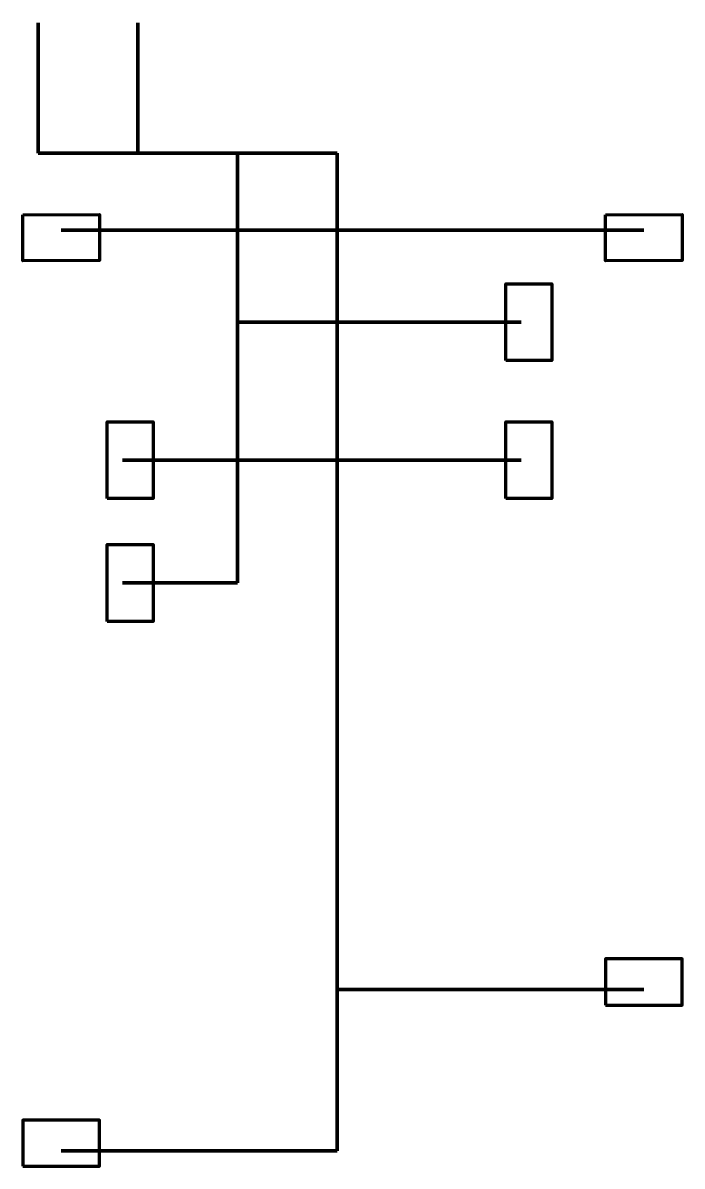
# Model space of a CAD drawing. Extents: x 0 to 13400, y 0 to 39500.
# Drawn here: x 4799 to 13400, y 24600 to 39500 of the extents above.
import ezdxf

# ---------------------------------------------------------------- set-up
doc = ezdxf.new("R2010")
doc.units = 0
doc.layers.add('mainlayer', color=1, linetype='CONTINUOUS', lineweight=100)

msp = doc.modelspace()

# ---------------------------------------------------------------- linework, layer by layer
at = {"layer": 'mainlayer'}
for p, q in [((5000, 39500), (5000, 37800)), ((5000, 37800), (5000, 39500)), ((6300, 39500), (6300, 37800)), ((6300, 37800), (6300, 39500)), ((5000, 37800), (6300, 37800)), ((6300, 37800), (5000, 37800)), ((6300, 37800), (7600, 37800)), ((7600, 37800), (6300, 37800)), ((7600, 37800), (8900, 37800)), ((7600, 37800), (7600, 36800)), ((8900, 37800), (7600, 37800)), ((7600, 36800), (7600, 37800)), ((8900, 37800), (8900, 36800)), ((8900, 36800), (8900, 37800)), ((5300, 36800), (7600, 36800)), ((7600, 36800), (5300, 36800)), ((7600, 36800), (8900, 36800)), ((7600, 36800), (7600, 35600)), ((8900, 36800), (7600, 36800)), ((7600, 35600), (7600, 36800)), ((8900, 36800), (10200, 36800)), ((8900, 36800), (8900, 35600)), ((10200, 36800), (8900, 36800)), ((8900, 35600), (8900, 36800)), ((10200, 36800), (12900, 36800)), ((12900, 36800), (10200, 36800)), ((7600, 35600), (8900, 35600)), ((7600, 35600), (7600, 33800)), ((8900, 35600), (7600, 35600)), ((7600, 33800), (7600, 35600)), ((8900, 35600), (10200, 35600)), ((8900, 35600), (8900, 33800)), ((10200, 35600), (8900, 35600)), ((8900, 33800), (8900, 35600)), ((10200, 35600), (11300, 35600)), ((11300, 35600), (10200, 35600)), ((6100, 33800), (7600, 33800)), ((7600, 33800), (6100, 33800)), ((7600, 33800), (7600, 32200)), ((7600, 32200), (7600, 33800)), ((7600, 33800), (8900, 33800)), ((8900, 33800), (7600, 33800)), ((8900, 33800), (10200, 33800)), ((8900, 33800), (8900, 32200)), ((10200, 33800), (8900, 33800)), ((8900, 32200), (8900, 33800)), ((10200, 33800), (11300, 33800)), ((11300, 33800), (10200, 33800)), ((6100, 32200), (7600, 32200)), ((7600, 32200), (6100, 32200)), ((8900, 32200), (8900, 30200)), ((8900, 30200), (8900, 32200)), ((8900, 30200), (8900, 28400)), ((8900, 28400), (8900, 30200)), ((8900, 28400), (8900, 26900)), ((8900, 26900), (8900, 28400)), ((8900, 26900), (10200, 26900)), ((8900, 26900), (8900, 24800)), ((10200, 26900), (8900, 26900)), ((8900, 24800), (8900, 26900)), ((10200, 26900), (12900, 26900)), ((12900, 26900), (10200, 26900)), ((7600, 24800), (5300, 24800)), ((5300, 24800), (7600, 24800)), ((8900, 24800), (7600, 24800)), ((7600, 24800), (8900, 24800)), ((8900, 24800), (8900, 24800)), ((8900, 24800), (8900, 24800))]:
    msp.add_line(p, q, dxfattribs=at)
for points in [[(4800, 36999), (5800, 37001), (5799, 36401), (4799, 36399)], [(12400, 36999), (13400, 37001), (13399, 36401), (12399, 36399)], [(11099, 35100), (11101, 36100), (11701, 36101), (11699, 35101)], [(5900, 33300), (5900, 34300), (6500, 34300), (6500, 33300)], [(11099, 33300), (11101, 34300), (11701, 34301), (11699, 33301)], [(5900, 31700), (5900, 32700), (6500, 32700), (6500, 31700)], [(12400, 26700), (13400, 26700), (13400, 27300), (12400, 27300)], [(4800, 24600), (5800, 24600), (5800, 25200), (4800, 25200)]]:
    msp.add_lwpolyline(points, close=True, dxfattribs=at)

doc.saveas('drawing.dxf')
